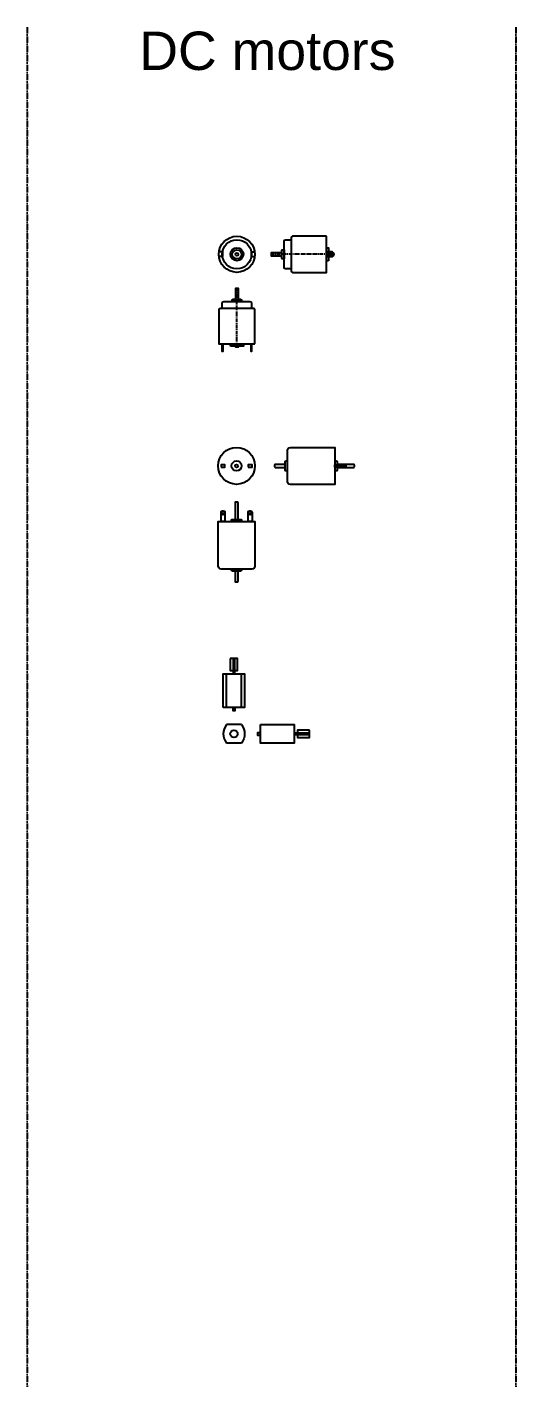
# Model space of a CAD drawing. Header units: millimetres. Extents: x -1110 to 1117, y -1011 to -125.
# Drawn here: x -474 to -156, y -1011 to -125 of the extents above; entities that cross this region are included whole.
import ezdxf

# ---------------------------------------------------------------- set-up
doc = ezdxf.new("R2010")
doc.units = ezdxf.units.MM
doc.header["$MEASUREMENT"] = 0
doc.linetypes.add('Center', pattern=[4, 2.5, -0.5, 0.5, -0.5])
doc.linetypes.add('DashDot', pattern=[6, 4, -1, 0, -1])
for name, color, linetype, true_color in [('DC motors$Armicher N-01', 18, 'Continuous', 0x000000), ('DC motors$Armicher N-02', 18, 'Continuous', 0x000000), ('DC motors$Armicher N-03', 18, 'Continuous', 0x000000), ('Default', 7, 'Continuous', 0xffffff)]:
    doc.layers.add(name, color=color, linetype=linetype, true_color=true_color)
doc.styles.add('ArialMT', font='')
doc.styles.get('ArialMT').set_extended_font_data('Arial')

msp = doc.modelspace()

# ---------------------------------------------------------------- linework, layer by layer
at = {"layer": 'DC motors$Armicher N-01'}
for points in [[(-306.54, -281.79), (-306.54, -264.79)], [(-305.54, -263.79), (-302.04, -263.79), (-302.04, -282.79), (-305.54, -282.79)], [(-302.04, -262.54), (-302.04, -284.04)], [(-301.04, -285.04), (-279.04, -285.04), (-279.04, -261.54)], [(-279.04, -261.54), (-301.04, -261.54)], [(-346.85, -271.79), (-348.95, -271.79)], [(-327.75, -271.79), (-325.65, -271.79)], [(-308.04, -272.29), (-315.04, -272.29), (-315.04, -274.29), (-308.04, -274.29)], [(-308.04, -275.79), (-308.04, -270.79)], [(-307.54, -270.29), (-306.54, -270.29), (-306.54, -276.29), (-307.54, -276.29)], [(-275.54, -271.79), (-279.04, -271.79), (-279.04, -274.79), (-275.54, -274.79)], [(-277.54, -274.29), (-277.04, -274.29), (-277.04, -272.29), (-277.54, -272.29)], [(-346.85, -274.79), (-348.95, -274.79)], [(-327.75, -274.79), (-325.65, -274.79)], [(-336.3, -302.55), (-336.3, -295.55), (-338.3, -295.55), (-338.3, -302.55)], [(-349.05, -309.55), (-349.05, -331.55), (-325.55, -331.55)], [(-326.55, -308.55), (-348.05, -308.55)], [(-327.8, -305.05), (-327.8, -308.55), (-346.8, -308.55), (-346.8, -305.05)], [(-345.8, -304.05), (-328.8, -304.05)], [(-334.3, -303.05), (-334.3, -304.05), (-340.3, -304.05), (-340.3, -303.05)], [(-339.8, -302.55), (-334.8, -302.55)], [(-325.55, -331.55), (-325.55, -309.55)], [(-338.3, -333.05), (-338.3, -333.55), (-336.3, -333.55), (-336.3, -333.05)]]:
    msp.add_lwpolyline(points, dxfattribs=at)
for points in [[(-346.55, -274.79), (-346.55, -271.79), (-346.85, -271.79), (-346.85, -274.79)], [(-328.05, -271.79), (-328.05, -274.79), (-327.75, -274.79), (-327.75, -271.79)], [(-277.54, -277.54), (-279.04, -277.54), (-279.04, -269.04), (-277.54, -269.04)], [(-346.55, -331.55), (-346.55, -336.55), (-346.85, -336.55), (-346.85, -331.55)], [(-341.55, -333.05), (-341.55, -331.55), (-333.05, -331.55), (-333.05, -333.05)], [(-327.75, -331.55), (-327.75, -336.55), (-328.05, -336.55), (-328.05, -331.55)]]:
    msp.add_lwpolyline(points, close=True, dxfattribs=at)
at = {"layer": 'DC motors$Armicher N-01', "linetype": 'Center'}
for points in [[(-277.04, -273.29), (-315.04, -273.29)], [(-337.3, -333.55), (-337.3, -295.55)]]:
    msp.add_lwpolyline(points, dxfattribs=at)
at = {"layer": 'DC motors$Armicher N-01'}
for centre, radius in [((-337.3, -273.29), 11.75), ((-337.3, -273.29), 9.5), ((-337.3, -273.29), 4.25), ((-337.3, -273.29), 3), ((-337.3, -273.29), 1), ((-275.54, -273.29), 0.8)]:
    msp.add_circle(centre, radius, dxfattribs=at)
at = {"layer": 'DC motors$Armicher N-01', "extrusion": (0, 0, -1)}
for centre, radius, start, end in [((305.54, -264.79), 1, 0, 90), ((307.54, -270.79), 0.5, 0, 90), ((307.54, -275.79), 0.5, 270, 0), ((305.54, -281.79), 1, 270, 0), ((345.8, -305.05), 1, 0, 90), ((339.8, -303.05), 0.5, 0, 90), ((334.8, -303.05), 0.5, 90, 180), ((328.8, -305.05), 1, 90, 180)]:
    msp.add_arc(centre, radius, start, end, dxfattribs=at)
at = {"layer": 'DC motors$Armicher N-01'}
for centre, radius, start, end in [((-301.04, -262.54), 1, 90, 180), ((-275.54, -273.29), 1.5, 270, 90), ((-301.04, -284.04), 1, 180, 270), ((-348.05, -309.55), 1, 90, 180), ((-326.55, -309.55), 1, 0, 90)]:
    msp.add_arc(centre, radius, start, end, dxfattribs=at)
at = {"layer": 'DC motors$Armicher N-02'}
for points in [[(-304.43, -421.1), (-304.43, -401.1)], [(-302.43, -399.1), (-273.43, -399.1), (-273.43, -423.1), (-302.43, -423.1)], [(-312.78, -410.6), (-312.78, -411.6)], [(-305.78, -410.1), (-312.28, -410.1)], [(-312.28, -412.1), (-305.78, -412.1)], [(-305.78, -413.85), (-305.78, -408.35)], [(-305.28, -407.85), (-304.43, -407.85)], [(-304.43, -414.35), (-305.28, -414.35)], [(-273.43, -407.85), (-272.58, -407.85)], [(-272.58, -414.35), (-273.43, -414.35)], [(-272.08, -408.35), (-272.08, -413.85)], [(-261.28, -410.1), (-272.08, -410.1)], [(-272.08, -412.1), (-261.28, -412.1)], [(-260.78, -411.6), (-260.78, -410.6)], [(-345.13, -441.27), (-345.13, -447.27), (-347.63, -447.27)], [(-347.63, -447.27), (-347.63, -441.27)], [(-346.63, -440.27), (-346.13, -440.27)], [(-338.53, -435.12), (-338.53, -445.92)], [(-337.03, -434.62), (-338.03, -434.62)], [(-336.53, -445.92), (-336.53, -435.12)], [(-327.43, -441.27), (-327.43, -447.27), (-329.93, -447.27)], [(-329.93, -447.27), (-329.93, -441.27)], [(-328.93, -440.27), (-328.43, -440.27)], [(-349.53, -476.27), (-349.53, -447.27), (-325.53, -447.27), (-325.53, -476.27)], [(-340.78, -447.27), (-340.78, -446.42)], [(-340.28, -445.92), (-334.78, -445.92)], [(-334.28, -446.42), (-334.28, -447.27)], [(-327.53, -478.27), (-347.53, -478.27)], [(-340.78, -479.12), (-340.78, -478.27)], [(-334.78, -479.62), (-340.28, -479.62)], [(-338.53, -479.62), (-338.53, -486.12)], [(-338.03, -486.62), (-337.03, -486.62)], [(-336.53, -486.12), (-336.53, -479.62)], [(-334.28, -478.27), (-334.28, -479.12)]]:
    msp.add_lwpolyline(points, dxfattribs=at)
for points in [[(-347.63, -411.85), (-345.13, -411.85), (-345.13, -410.35), (-347.63, -410.35)], [(-329.93, -411.85), (-327.43, -411.85), (-327.43, -410.35), (-329.93, -410.35)], [(-273.43, -410.35), (-266.43, -410.35), (-266.43, -411.85), (-273.43, -411.85)]]:
    msp.add_lwpolyline(points, close=True, dxfattribs=at)
for centre, radius in [((-337.53, -411.1), 12), ((-337.53, -411.1), 3.25), ((-337.53, -411.1), 1), ((-346.38, -442.27), 0.7), ((-328.68, -442.27), 0.7)]:
    msp.add_circle(centre, radius, dxfattribs=at)
at = {"layer": 'DC motors$Armicher N-02', "extrusion": (0, 0, -1)}
for centre, radius, start, end in [((302.43, -401.1), 2, 0, 90), ((305.28, -408.35), 0.5, 360, 90), ((305.28, -413.85), 0.5, 270, 0), ((272.58, -408.35), 0.5, 90, 180), ((272.58, -413.85), 0.5, 180, 270), ((302.43, -421.1), 2, 270, 0), ((346.63, -441.27), 1, 0, 90), ((346.13, -441.27), 1, 90, 180), ((328.93, -441.27), 1, 0, 90), ((328.43, -441.27), 1, 90, 180), ((340.28, -446.42), 0.5, 0, 90), ((334.78, -446.42), 0.5, 90, 180), ((347.53, -476.27), 2, 270, 0), ((327.53, -476.27), 2, 180, 270), ((340.28, -479.12), 0.5, 270, 360), ((334.78, -479.12), 0.5, 180, 270)]:
    msp.add_arc(centre, radius, start, end, dxfattribs=at)
at = {"layer": 'DC motors$Armicher N-02'}
for centre, start, end in [((-312.28, -410.6), 90, 180), ((-312.28, -411.6), 180, 270), ((-261.28, -410.6), 0, 90), ((-261.28, -411.6), 270, 360), ((-338.03, -435.12), 90, 180), ((-337.03, -435.12), 0, 90), ((-338.03, -486.12), 180, 270), ((-337.03, -486.12), 270, 360)]:
    msp.add_arc(centre, 0.5, start, end, dxfattribs=at)
at = {"layer": 'DC motors$Armicher N-03'}
for points in [[(-341.61, -536.48), (-341.61, -544.38), (-336.81, -544.38), (-336.81, -536.48)], [(-339.21, -546.48), (-338.71, -546.48), (-338.71, -536.48), (-339.71, -536.48), (-339.71, -546.48)], [(-346.16, -568.48), (-346.16, -546.48), (-332.26, -546.48), (-332.26, -568.48)], [(-321.95, -579.58), (-299.95, -579.58), (-299.95, -591.58), (-321.95, -591.58)], [(-289.95, -583.18), (-297.85, -583.18), (-297.85, -587.98), (-289.95, -587.98)], [(-299.95, -585.58), (-299.95, -586.08), (-289.95, -586.08), (-289.95, -585.08), (-299.95, -585.08)]]:
    msp.add_lwpolyline(points, close=True, dxfattribs=at)
for points in [[(-344.04, -568.48), (-344.04, -546.48)], [(-334.38, -568.48), (-334.38, -546.48)], [(-339.97, -568.48), (-339.97, -570.46), (-338.44, -570.46), (-338.44, -568.48)], [(-334.38, -579.58), (-344.04, -579.58)], [(-334.38, -591.58), (-344.04, -591.58)], [(-321.95, -584.81), (-323.94, -584.81), (-323.94, -586.35), (-321.95, -586.35)]]:
    msp.add_lwpolyline(points, dxfattribs=at)
msp.add_circle((-339.21, -585.58), 2.4, dxfattribs=at)
msp.add_arc((-336.62, -585.58), 9.54, 141.02849, 218.97151, dxfattribs=at)
at = {"layer": 'DC motors$Armicher N-03', "extrusion": (0, 0, -1)}
msp.add_arc((341.8, -585.58), 9.54, 141.02849, 218.97151, dxfattribs=at)
at = {"layer": 'Default', "linetype": 'DashDot'}
for points in [[(-473.85, -125.4), (-473.85, -1010.77)], [(-155.68, -125.4), (-155.68, -1010.77)]]:
    msp.add_lwpolyline(points, dxfattribs=at)

# ---------------------------------------------------------------- texts
at = {"layer": 'Default', "insert": (-400.86, -153.62), "char_height": 25, "width": 379.6196, "attachment_point": 7, "style": 'ArialMT'}
msp.add_mtext('DC motors', dxfattribs=at)

doc.saveas('drawing.dxf')
